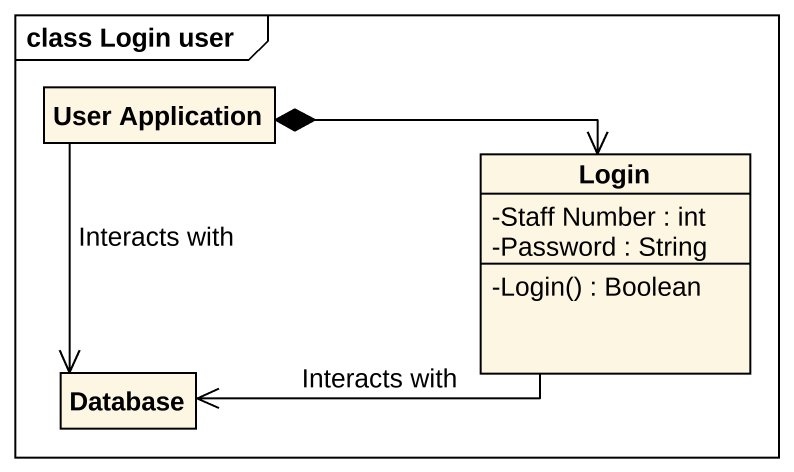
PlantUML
@startuml
mainframe class Login user
hide circle
hide empty members
skinparam classAttributeIconSize 0
class "User Application" as User_Application
class Login {
  -Staff Number : int
  -Password : String
  -Login() : Boolean
}
class "Database" as Database_
User_Application *-right-> Login
User_Application --> Database_ : Interacts with
Login -left-> Database_ : Interacts with
@enduml
